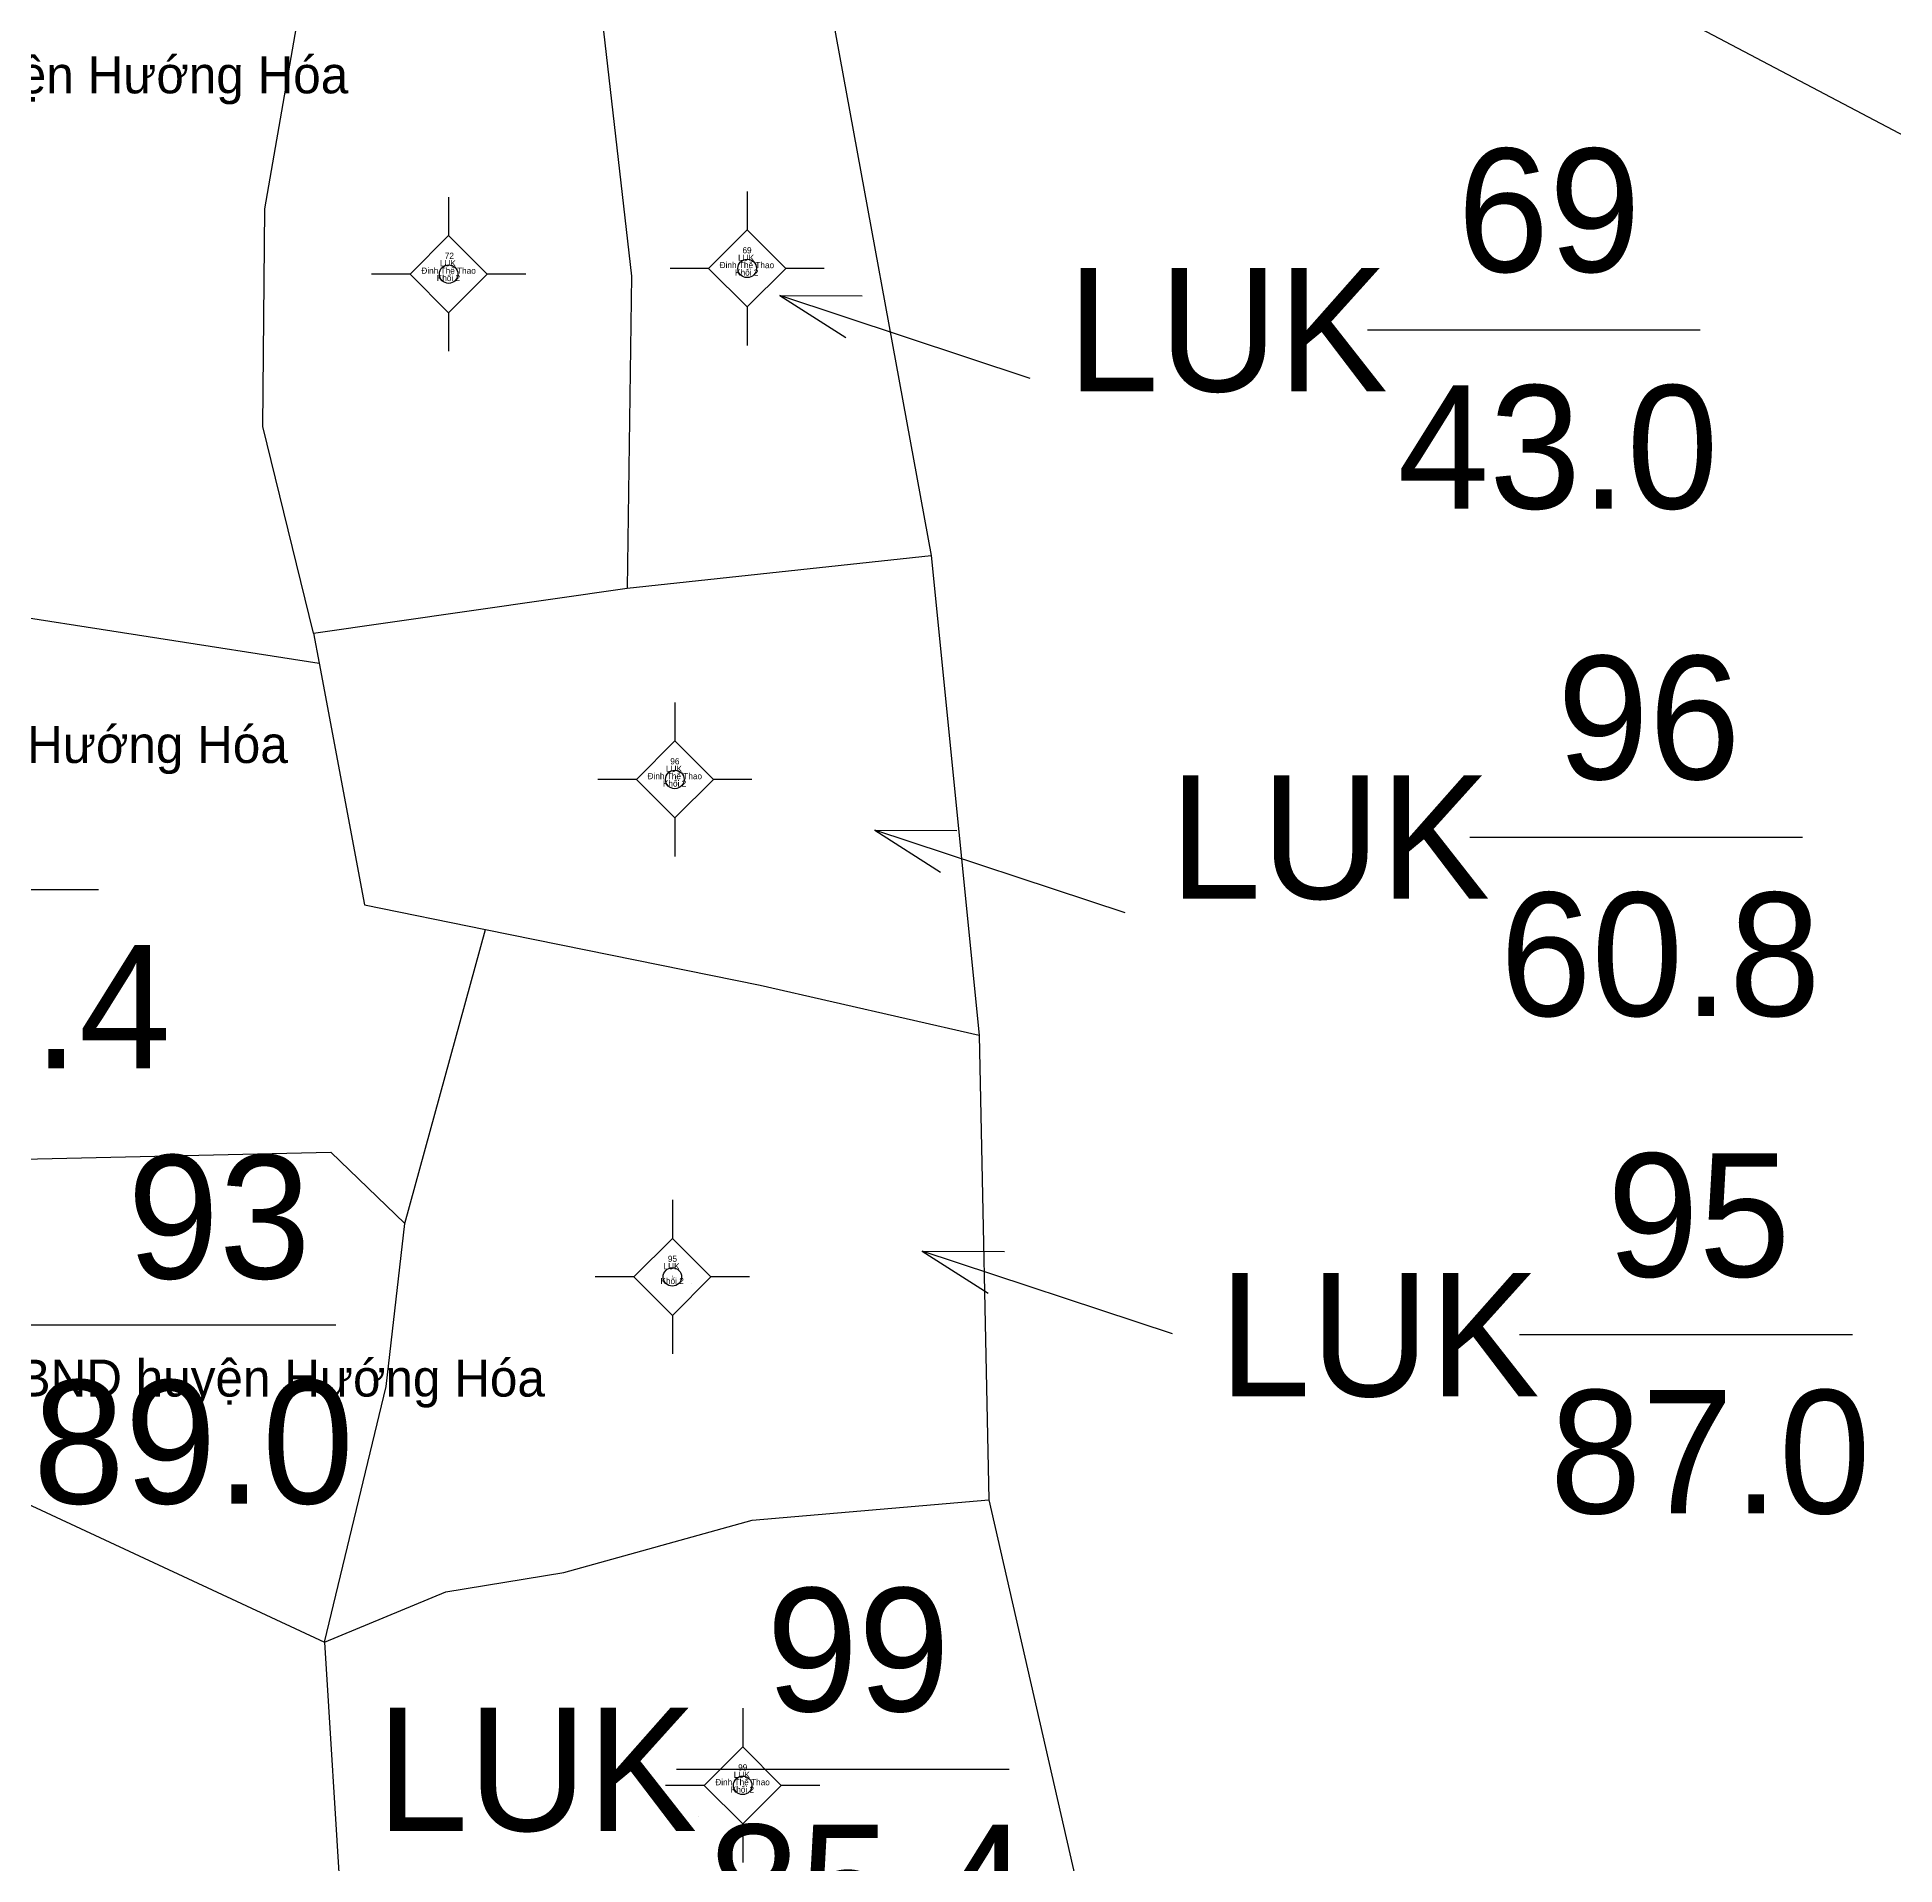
# Model space of a CAD drawing. Extents: x 550890 to 551618, y 1839259 to 1840146.
# Drawn here: x 551421.37 to 551451.51, y 1839740.67 to 1839770.32 of the extents above; entities that cross this region are included whole.
import ezdxf

# ---------------------------------------------------------------- set-up
doc = ezdxf.new("R2010")
doc.units = 0
for name, color, linetype in [('Level 10', 7, 'Continuous'), ('Level 11', 7, 'Continuous'), ('Level 13', 7, 'Continuous'), ('Level 14', 7, 'Continuous'), ('Level 15', 7, 'Continuous'), ('Level 2', 7, 'Continuous'), ('Level 20', 7, 'Continuous'), ('Level 4', 7, 'Continuous')]:
    doc.layers.add(name, color=color, linetype=linetype)

# ---------------------------------------------------------------- blocks, each defined once
blk = doc.blocks.new('A$C43B')
at = {"layer": 'Level 14'}
blk.add_line((3.93, 1.69), (2.68, 1.49), dxfattribs=at)
blk.add_lwpolyline([(0, 0), (3.93, 1.69), (2.93, 0.81)], dxfattribs=at)
blk = doc.blocks.new('A$C522')
at = {"layer": 'Level 14', "rotation": 27.754325478161473}
blk.add_blockref('A$C43B', (0, 0), dxfattribs=at)

msp = doc.modelspace()

# ---------------------------------------------------------------- linework, layer by layer
at = {"layer": 'Level 10'}
for p, q in [((551434.07, 1839771.75), (551435.87, 1839761.91)), ((551430.94, 1839761.38), (551435.87, 1839761.91)), ((551435.87, 1839761.91), (551436.65, 1839754.13)), ((551425.85, 1839760.65), (551430.94, 1839761.38)), ((551425.85, 1839760.65), (551425.94, 1839760.16)), ((551427.33, 1839751.07), (551428.64, 1839755.84)), ((551436.65, 1839754.13), (551436.81, 1839746.59)), ((551436.81, 1839746.59), (551438.79, 1839737.93)), ((551426.03, 1839744.28), (551426.31, 1839739.79))]:
    msp.add_line(p, q, dxfattribs=at)
for points in [[(551431.92, 1839779.12), (551463.27, 1839762.6), (551473.88, 1839753.73), (551504.76, 1839742.42)], [(551425.85, 1839760.65), (551425.03, 1839764), (551425.06, 1839767.53), (551425.87, 1839772.2)], [(551430.34, 1839772.31), (551431.01, 1839766.44), (551430.94, 1839761.38)], [(551408.01, 1839769.28), (551416.61, 1839768.18), (551417.93, 1839766.91), (551419.3, 1839762.02), (551420.39, 1839761.03), (551425.94, 1839760.16)], [(551425.94, 1839760.16), (551426.68, 1839756.24), (551428.64, 1839755.84)], [(551428.64, 1839755.84), (551433.1, 1839754.94), (551436.65, 1839754.13)], [(551409.98, 1839752.01), (551416.13, 1839752), (551426.13, 1839752.23), (551427.33, 1839751.07)], [(551426.03, 1839744.28), (551427.03, 1839748.43), (551427.33, 1839751.07)], [(551412.8, 1839746.16), (551416.37, 1839747.81), (551419.37, 1839747.38), (551426.03, 1839744.28)], [(551426.03, 1839744.28), (551428, 1839745.1), (551429.91, 1839745.41), (551432.97, 1839746.26), (551436.81, 1839746.59)]]:
    msp.add_lwpolyline(points, dxfattribs=at)
at = {"layer": 'Level 11'}
for p, q in [((551428.043, 1839767.723), (551428.043, 1839767.098)), ((551432.887, 1839767.816), (551432.887, 1839767.191)), ((551428.043, 1839767.098), (551427.418, 1839766.473)), ((551428.668, 1839766.473), (551428.043, 1839767.098)), ((551432.887, 1839767.191), (551432.262, 1839766.566)), ((551433.512, 1839766.566), (551432.887, 1839767.191)), ((551427.418, 1839766.473), (551426.793, 1839766.473)), ((551427.418, 1839766.473), (551428.043, 1839765.848)), ((551428.043, 1839765.848), (551428.668, 1839766.473)), ((551429.293, 1839766.473), (551428.668, 1839766.473)), ((551432.262, 1839766.566), (551431.637, 1839766.566)), ((551432.262, 1839766.566), (551432.887, 1839765.941)), ((551432.887, 1839765.941), (551433.512, 1839766.566)), ((551434.137, 1839766.566), (551433.512, 1839766.566)), ((551428.043, 1839765.848), (551428.043, 1839765.223)), ((551432.887, 1839765.941), (551432.887, 1839765.316)), ((551431.714, 1839759.526), (551431.714, 1839758.901)), ((551431.714, 1839758.901), (551431.089, 1839758.276)), ((551432.339, 1839758.276), (551431.714, 1839758.901)), ((551431.089, 1839758.276), (551430.464, 1839758.276)), ((551431.089, 1839758.276), (551431.714, 1839757.651)), ((551431.714, 1839757.651), (551432.339, 1839758.276)), ((551432.964, 1839758.276), (551432.339, 1839758.276)), ((551431.714, 1839757.651), (551431.714, 1839757.026)), ((551431.673, 1839751.456), (551431.673, 1839750.831)), ((551431.673, 1839750.831), (551431.048, 1839750.206)), ((551432.298, 1839750.206), (551431.673, 1839750.831)), ((551431.048, 1839750.206), (551430.423, 1839750.206)), ((551431.048, 1839750.206), (551431.673, 1839749.581)), ((551431.673, 1839749.581), (551432.298, 1839750.206)), ((551432.923, 1839750.206), (551432.298, 1839750.206)), ((551431.673, 1839749.581), (551431.673, 1839748.956)), ((551432.814, 1839743.208), (551432.814, 1839742.583)), ((551432.814, 1839742.583), (551432.189, 1839741.958)), ((551433.439, 1839741.958), (551432.814, 1839742.583)), ((551432.189, 1839741.958), (551431.564, 1839741.958)), ((551432.189, 1839741.958), (551432.814, 1839741.333)), ((551432.814, 1839741.333), (551433.439, 1839741.958)), ((551434.064, 1839741.958), (551433.439, 1839741.958)), ((551432.814, 1839741.333), (551432.814, 1839740.708))]:
    msp.add_line(p, q, dxfattribs=at)
for centre in [(551432.887, 1839766.566), (551428.043, 1839766.473), (551431.713, 1839758.276), (551431.673, 1839750.206), (551432.814, 1839741.958)]:
    msp.add_circle(centre, 0.15, dxfattribs=at)
at = {"layer": 'Level 13'}
for p, q in [((551432.96, 1839766.88), (551432.96, 1839766.88)), ((551428.03, 1839766.52), (551428.03, 1839766.52)), ((551442.95, 1839765.57), (551448.35, 1839765.57)), ((551431.3, 1839758.04), (551431.3, 1839758.04)), ((551444.61, 1839757.34), (551450.01, 1839757.34)), ((551416.96, 1839756.49), (551422.36, 1839756.49)), ((551431.98, 1839750.1), (551431.98, 1839750.1)), ((551420.81, 1839749.43), (551426.21, 1839749.43)), ((551445.42, 1839749.27), (551450.82, 1839749.27)), ((551431.74, 1839742.22), (551437.14, 1839742.22)), ((551432.1, 1839741.45), (551432.1, 1839741.45))]:
    msp.add_line(p, q, dxfattribs=at)

# ---------------------------------------------------------------- block references
at = {"layer": 'Level 13', "rotation": 110.66691636811491}
for p in [(551437.48, 1839764.78), (551439.02, 1839756.11), (551439.79, 1839749.28)]:
    msp.add_blockref('A$C522', p, dxfattribs=at)

# ---------------------------------------------------------------- texts
at = {"layer": 'Level 13'}
for s, p in [('69', (551444.41, 1839766.51)), ('96', (551446.03, 1839758.28)), ('93', (551422.83, 1839750.18)), ('95', (551446.84, 1839750.21)), ('99', (551433.2, 1839743.16))]:
    msp.add_text(s, height=2, dxfattribs=at).set_placement(p)
at = {"layer": 'Level 15'}
for s, height, p in [('LUK', 0.1, (551427.9, 1839766.6)), ('72', 0.1, (551427.98, 1839766.72)), ('Đinh Thế Thao', 0.10002, (551432.44, 1839766.57)), ('LUK', 0.1, (551432.74, 1839766.69)), ('69', 0.1, (551432.81, 1839766.81)), ('Đinh Thế Thao', 0.10002, (551427.6, 1839766.48)), ('Khối 2', 0.1, (551427.85, 1839766.36)), ('Khối 2', 0.1, (551432.69, 1839766.45)), ('96', 0.1, (551431.64, 1839758.52)), ('Đinh Thế Thao', 0.10002, (551431.27, 1839758.28)), ('Khối 2', 0.1, (551431.52, 1839758.16)), ('LUK', 0.1, (551431.57, 1839758.4)), ('LUK', 0.1, (551431.53, 1839750.33)), ('95', 0.1, (551431.6, 1839750.45)), ('Khối 2', 0.1, (551431.48, 1839750.09)), ('.', 0.1, (551431.66, 1839750.21)), ('99', 0.1, (551432.74, 1839742.2)), ('Đinh Thế Thao', 0.10002, (551432.37, 1839741.96)), ('LUK', 0.1, (551432.67, 1839742.08)), ('Khối 2', 0.1, (551432.62, 1839741.84))]:
    msp.add_text(s, height=height, dxfattribs=at).set_placement(p)
at = {"layer": 'Level 2'}
for p in [(551438.08, 1839764.57), (551439.74, 1839756.34), (551440.54, 1839748.27), (551426.87, 1839741.22)]:
    msp.add_text('LUK', height=2, dxfattribs=at).set_placement(p)
at = {"layer": 'Level 20'}
for p in [(551405.772, 1839769.406), (551404.792, 1839758.543), (551408.963, 1839748.265)]:
    msp.add_text('151/QĐ-UBND, 29/01/2019 của UBND huyện Hướng Hóa', height=0.6, dxfattribs=at).set_placement(p)
at = {"layer": 'Level 4'}
for s, p in [('43.0', (551443.44, 1839762.67)), ('60.8', (551445.1, 1839754.44)), ('268.4', (551416.84, 1839753.59)), ('89.0', (551421.3, 1839746.53)), ('87.0', (551445.91, 1839746.37)), ('85.4', (551432.25, 1839739.32))]:
    msp.add_text(s, height=2, dxfattribs=at).set_placement(p)

doc.saveas('drawing.dxf')
